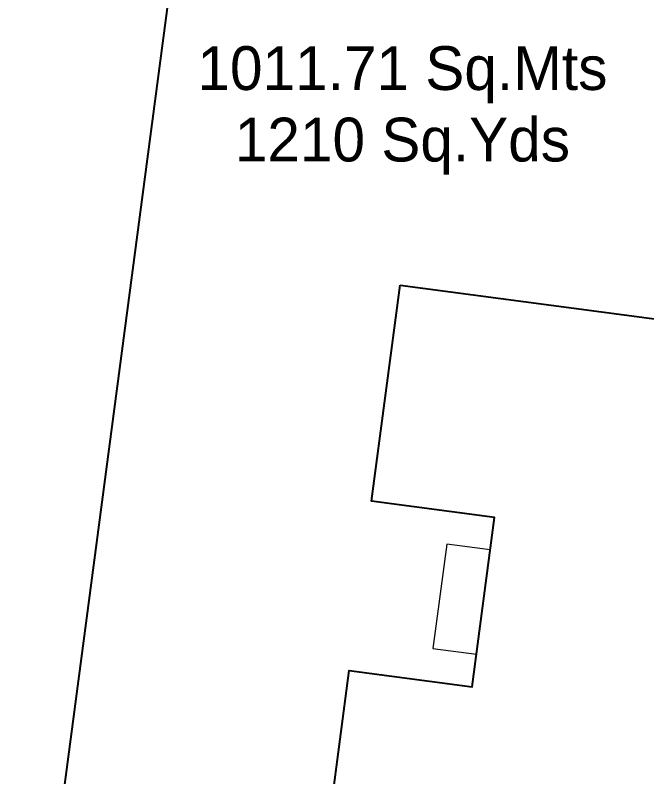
# Model space of a CAD drawing. Header units: millimetres. Extents: x -176651 to 388869, y -469666 to 486614.
# Drawn here: x 28543 to 42970, y 101903 to 119289 of the extents above; entities that cross this region are included whole.
import ezdxf

# ---------------------------------------------------------------- set-up
doc = ezdxf.new("R2010")
doc.units = ezdxf.units.MM
for name, color, linetype in [('ad-Plinth', 8, 'Continuous'), ('ad-Plot Areas-Sq.Mts', 8, 'Continuous'), ('ad-Plot Areas-Sq.Yds', 8, 'Continuous'), ('ad-Plot Boundary', 8, 'Continuous'), ('ad-Verandah', 8, 'Continuous')]:
    doc.layers.add(name, color=color, linetype=linetype)
doc.styles.add('MtX_Century_Gothic', font='GOTHIC.TTF')

# ---------------------------------------------------------------- blocks, each defined once
blk = doc.blocks.new('A$Cbbea0351')
at = {"layer": 'ad-Plot Areas-Sq.Mts', "linetype": 'Continuous', "insert": (-330189, -348682), "char_height": 1000, "width": 9668.74, "attachment_point": 5, "style": 'MtX_Century_Gothic', "bg_fill": 2}
blk.add_mtext('1011.71 Sq.Mts', dxfattribs=at)
at = {"layer": 'ad-Plot Areas-Sq.Yds', "linetype": 'Continuous', "insert": (-330189, -350314), "char_height": 1000, "width": 7884.16, "attachment_point": 5, "style": 'MtX_Century_Gothic', "bg_fill": 2}
blk.add_mtext('1210 Sq.Yds', dxfattribs=at)
blk = doc.blocks.new('zw$A88E')
at = {"layer": 'ad-Plot Boundary', "ltscale": 5}
for points in [[(-368986, -334687), (-368989, -337740), (-371134, -349465), (-373560, -367195), (-338868, -372204), (-334720, -340818), (-347508, -339123), (-361592, -336188), (-368986, -334687)], [(-334720, -340818), (-303171, -345001), (-307365, -376729), (-327072, -373827), (-338868, -372204)]]:
    blk.add_lwpolyline(points, close=True, dxfattribs=at)
blk = doc.blocks.new('A$C92fa9908')
at = {"layer": 'ad-Plinth', "ltscale": 5}
blk.add_lwpolyline([(0, 13620), (12120, 13620), (12120, 0), (0, 0), (0, 4745), (2830, 4745), (2830, 8645), (0, 8645)], close=True, dxfattribs=at)
at = {"layer": 'ad-Verandah', "lineweight": 9}
blk.add_lwpolyline([(2830, 7895), (1830, 7895), (1830, 5495), (2830, 5495)], close=True, dxfattribs=at)
blk = doc.blocks.new('zw$C194')
at = {"layer": 'ad-Plinth', "ltscale": 5, "rotation": 352.4703876422758}
blk.add_blockref('A$C92fa9908', (-156288, -329134), dxfattribs=at)

msp = doc.modelspace()

# ---------------------------------------------------------------- block references
at = {"ltscale": 5}
msp.add_blockref('A$Cbbea0351', (367577, 466614), dxfattribs=at)

# ---------------------------------------------------------------- next in the draw order: block references
msp.add_blockref('zw$C194', (191839, 428759), dxfattribs=at)
at = {"layer": 'ad-Plot Boundary', "ltscale": 5}
msp.add_blockref('zw$A88E', (367577, 466614), dxfattribs=at)

doc.saveas('drawing.dxf')
